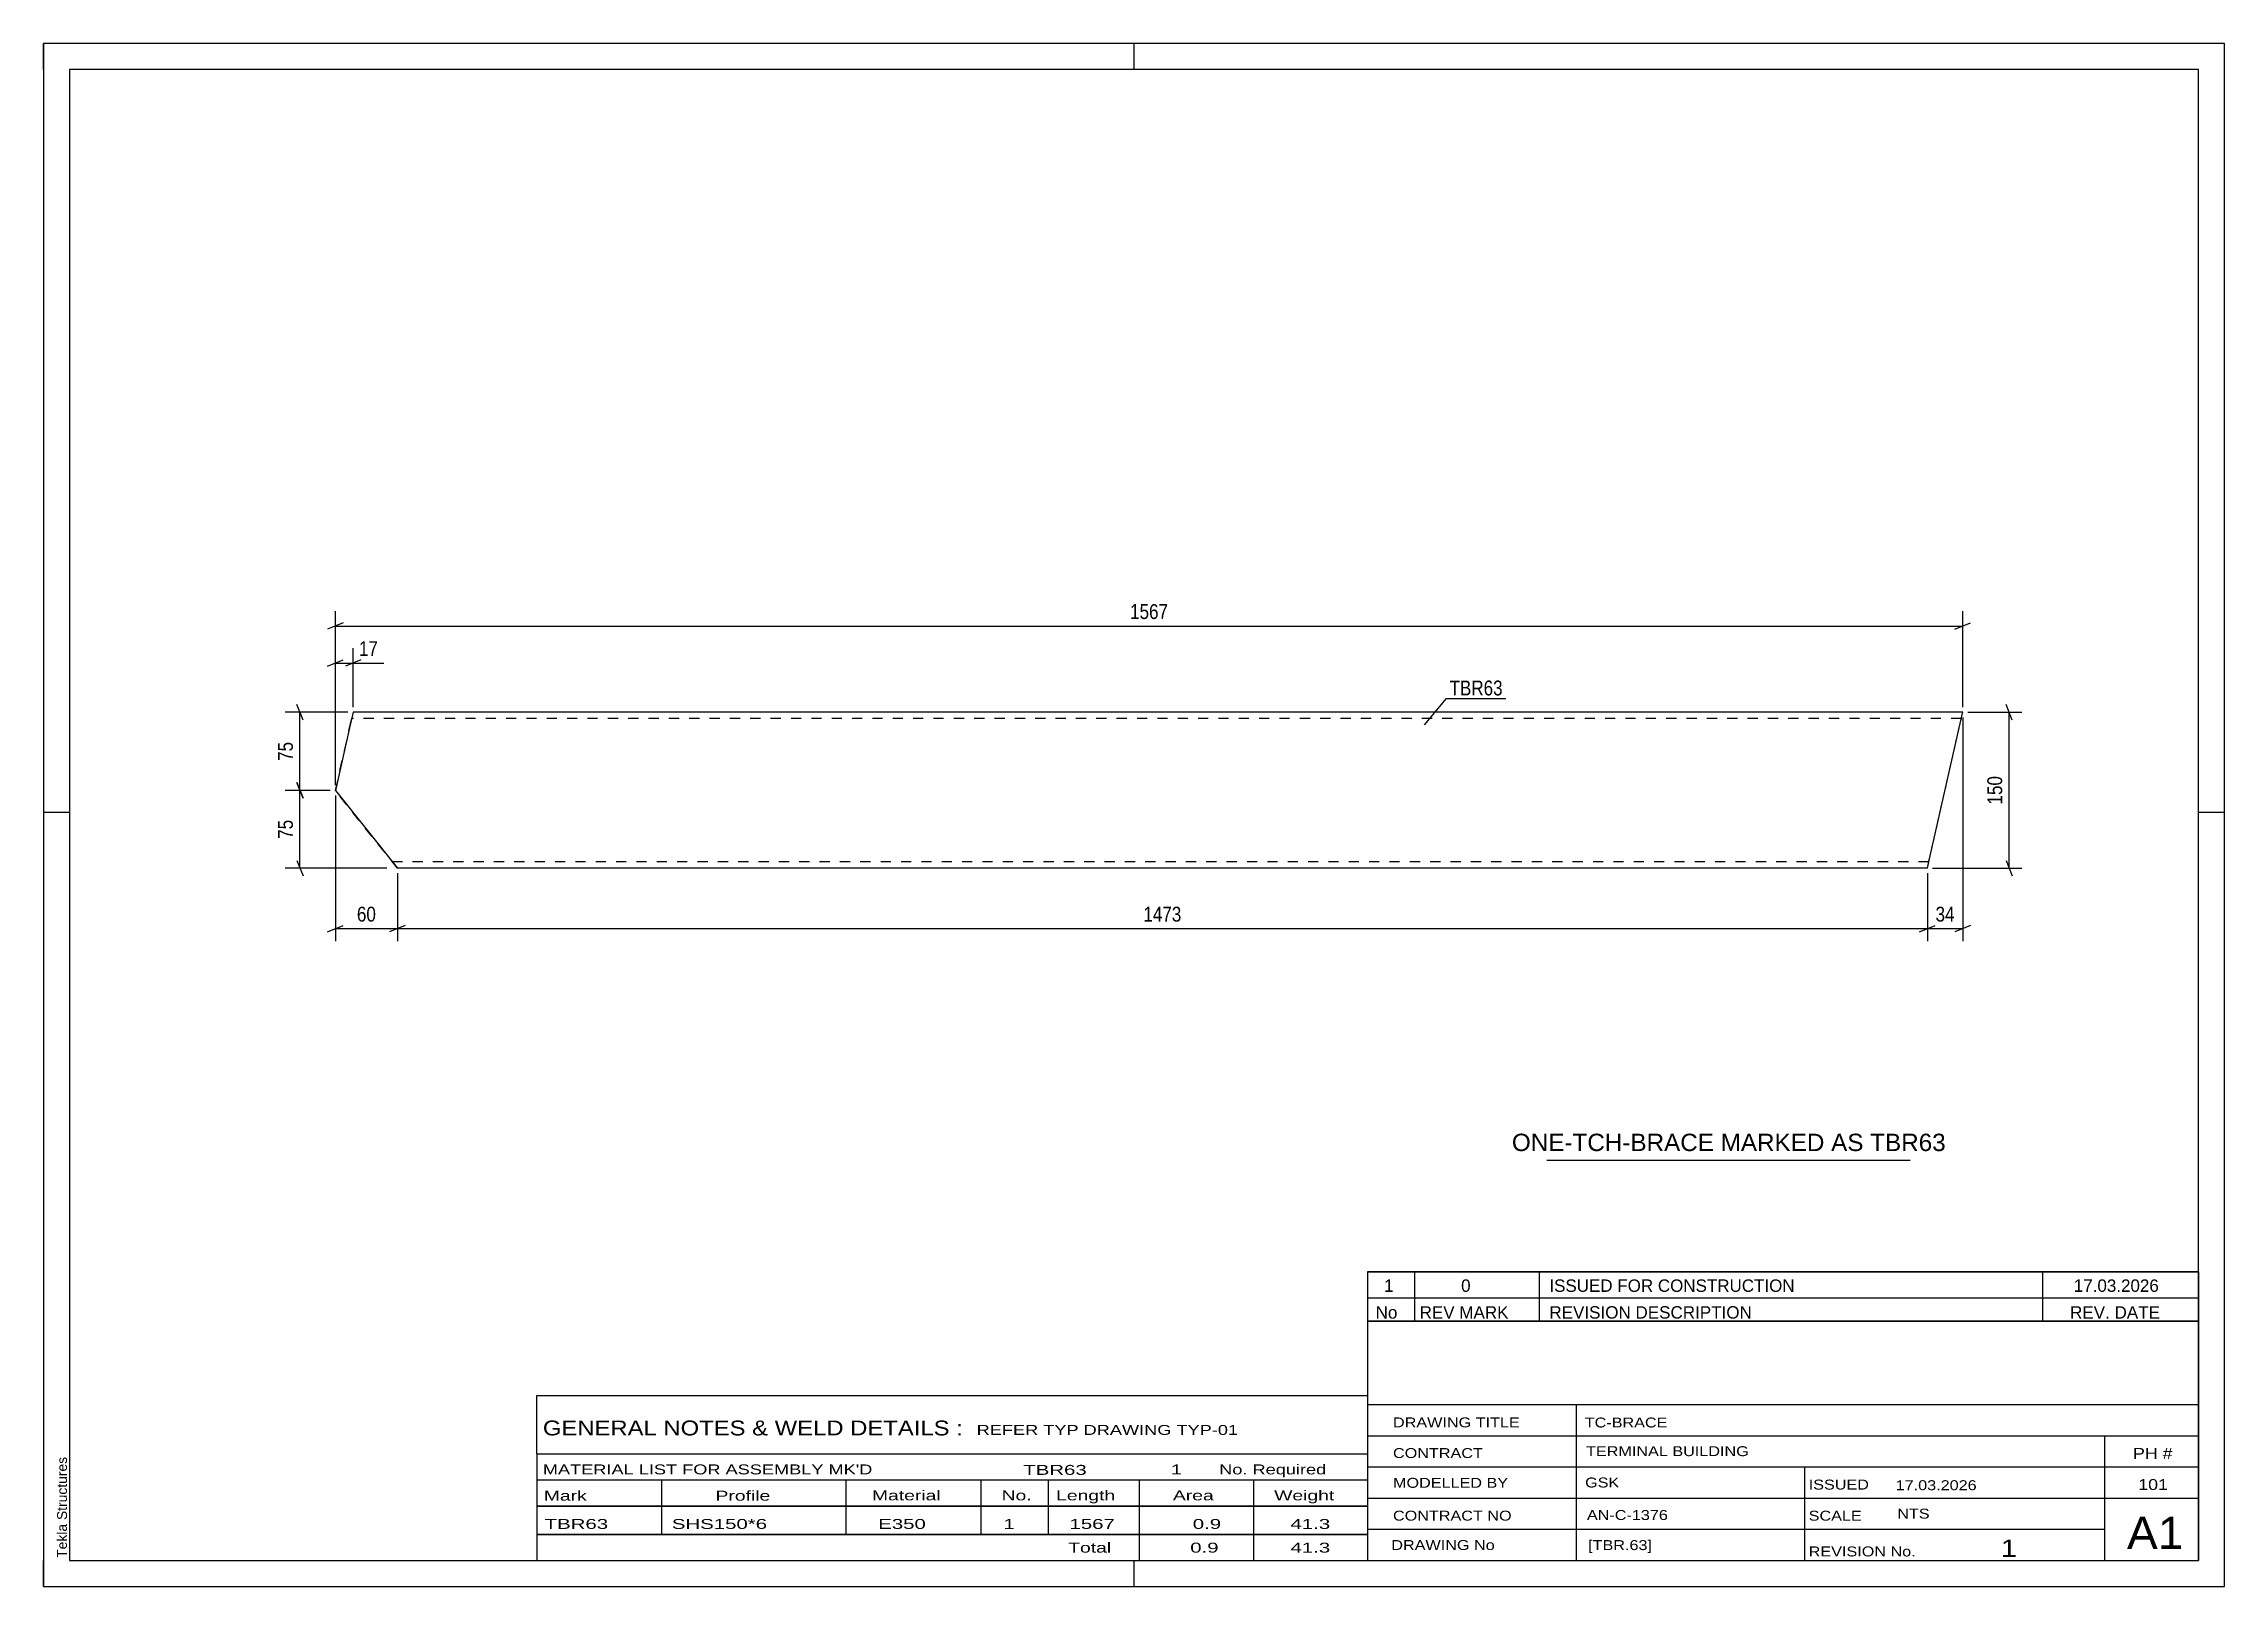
# Paper-space layout 'Layout1' of a CAD drawing. Header units: millimetres. Extents: x 0 to 420, y 0 to 297.
# The model-space entities are those that its viewports show. They can reach past a viewport. Long polylines and large blocks are cut down to what shows.
import ezdxf

# ---------------------------------------------------------------- set-up
doc = ezdxf.new("R2010")
doc.units = ezdxf.units.MM
doc.linetypes.add('DXK_LINE_DOT2', pattern=[3.9198, 1.9599, -1.9599])
doc.layers.add('Viewport layer', color=7, linetype='Continuous', plot=False)
doc.styles.add('Arial', font='ARIAL.TTF', dxfattribs={"height": 0.2})
doc.styles.add('Arial Narrow', font='ARIALN.TTF', dxfattribs={"height": 0.2})

# ---------------------------------------------------------------- blocks, each defined once
blk = doc.blocks.new('Unknown-580739599-1161')
at = {"color": 5, "linetype": 'Continuous'}
for p, q in [((420, 297), (0, 297)), ((0, 297), (0, 0)), ((0, 292), (0, 297)), ((210, 292), (210, 297)), ((420, 0), (420, 297)), ((415, 292), (5, 292)), ((5, 292), (5, 5)), ((415, 5), (415, 292)), ((5, 149), (0, 149)), ((420, 149), (415, 149)), ((0, 0), (0, 5)), ((5, 5), (415, 5)), ((210, 0), (210, 5)), ((0, 0), (420, 0))]:
    blk.add_line(p, q, dxfattribs=at)
at = {"color": 174, "linetype": 'Continuous', "style": 'Arial'}
blk.add_text('Tekla Structures', height=1.9102, rotation=90, dxfattribs=at).set_placement((4.5, 5.5))
blk = doc.blocks.new('Part-580739599-1270 - 1252')
at = {"color": 7, "linetype": 'DXK_LINE_DOT2'}
for p, q in [((56.2, 153.23), (59.61, 168.27)), ((362.8, 138.27), (369.6, 168.27)), ((59.17, 166.33), (59.07, 165.87)), ((59.26, 166.71), (59.27, 166.78)), ((59.27, 166.78), (59.32, 166.97)), ((59.32, 166.97), (59.34, 167.07)), ((369.33, 167.07), (59.34, 167.07)), ((369.33, 167.07), (369.27, 166.78)), ((369.33, 167.07), (369.33, 167.07)), ((68.13, 138.27), (56.2, 153.23)), ((67.17, 139.47), (66.95, 139.75)), ((363.08, 139.47), (67.17, 139.47)), ((363.08, 139.47), (363.1, 139.56))]:
    blk.add_line(p, q, dxfattribs=at)
at = {"color": 2, "linetype": 'Continuous'}
for p, q in [((59.61, 168.27), (59.07, 165.87)), ((59.61, 168.27), (59.61, 168.27)), ((369.6, 168.27), (59.61, 168.27)), ((363.35, 140.67), (369.56, 168.08)), ((369.56, 168.08), (369.6, 168.27)), ((369.6, 168.27), (369.6, 168.27)), ((59.07, 165.87), (56.2, 153.23)), ((56.2, 153.23), (68.13, 138.27)), ((362.8, 138.27), (363.35, 140.67)), ((68.13, 138.27), (68.13, 138.27)), ((362.8, 138.27), (68.13, 138.27)), ((362.8, 138.27), (362.8, 138.27))]:
    blk.add_line(p, q, dxfattribs=at)
blk = doc.blocks.new('StraightDimension-580739599-1273 - 1252')
at = {"color": 7, "linetype": 'Continuous'}
for p, q in [((57.7, 185.48), (54.7, 184.28)), ((56.2, 154.23), (56.2, 187.73)), ((56.2, 184.88), (369.6, 184.88)), ((368.1, 184.28), (371.1, 185.48)), ((369.6, 169.27), (369.6, 187.73))]:
    blk.add_line(p, q, dxfattribs=at)
at = {"color": 0}
blk.add_wipeout([(217.16, 185.63), (217.16, 189.83), (208.65, 189.83), (208.65, 185.63)], dxfattribs=at)
at = {"color": 3, "style": 'Arial Narrow'}
blk.add_text('1567', height=2.863, dxfattribs=at).set_placement((209.25, 186.23))
blk = doc.blocks.new('StraightDimension-580739599-2050 - 1252')
at = {"color": 7, "linetype": 'Continuous'}
for p, q in [((369.6, 167.27), (369.6, 124.23)), ((362.8, 137.27), (362.8, 124.23)), ((361.3, 126.03), (364.3, 127.23)), ((362.8, 126.63), (369.6, 126.63)), ((371.1, 127.23), (368.1, 126.03))]:
    blk.add_line(p, q, dxfattribs=at)
at = {"color": 0}
blk.add_wipeout([(368.63, 127.38), (368.63, 131.58), (363.77, 131.58), (363.77, 127.38)], dxfattribs=at)
at = {"color": 3, "style": 'Arial Narrow'}
blk.add_text('34', height=2.863, dxfattribs=at).set_placement((364.37, 127.98))
blk = doc.blocks.new('StraightDimension-580739599-1355 - 1252')
at = {"color": 7, "linetype": 'Continuous'}
for p, q in [((56.2, 154.23), (56.2, 180.6)), ((59.61, 169.27), (59.61, 180.6)), ((54.7, 177.15), (57.7, 178.35)), ((56.2, 177.75), (59.61, 177.75)), ((61.11, 178.35), (58.11, 177.15))]:
    blk.add_line(p, q, dxfattribs=at)
at = {"color": 0}
blk.add_wipeout([(64.99, 178.5), (64.99, 182.7), (60.13, 182.7), (60.13, 178.5)], dxfattribs=at)
at = {"color": 7, "linetype": 'Continuous'}
blk.add_line((59.61, 177.75), (65.52, 177.75), dxfattribs=at)
blk.add_line((59.61, 177.75), (65.52, 177.75), dxfattribs=at)
at = {"color": 3, "style": 'Arial Narrow'}
blk.add_text('17', height=2.863, dxfattribs=at).set_placement((60.73, 179.1))
blk = doc.blocks.new('StraightDimension-580739599-1430 - 1252')
at = {"color": 7, "linetype": 'Continuous'}
for p, q in [((58.61, 168.27), (46.51, 168.27)), ((49.96, 166.77), (48.76, 169.77)), ((49.36, 153.23), (49.36, 168.27)), ((55.2, 153.23), (46.51, 153.23)), ((48.76, 154.73), (49.96, 151.73))]:
    blk.add_line(p, q, dxfattribs=at)
at = {"color": 0}
blk.add_wipeout([(48.61, 163.18), (44.41, 163.18), (44.41, 158.32), (48.61, 158.32)], dxfattribs=at)
at = {"color": 3, "style": 'Arial Narrow'}
blk.add_text('75', height=2.863, rotation=90.0002, dxfattribs=at).set_placement((48.01, 158.92))
blk = doc.blocks.new('StraightDimension-580739599-1431 - 1252')
at = {"color": 7, "linetype": 'Continuous'}
for p, q in [((55.2, 153.23), (46.51, 153.23)), ((49.96, 151.73), (48.76, 154.73)), ((49.36, 138.27), (49.36, 153.23)), ((48.76, 139.77), (49.96, 136.77)), ((66.12, 138.27), (46.51, 138.27))]:
    blk.add_line(p, q, dxfattribs=at)
at = {"color": 0}
blk.add_wipeout([(48.61, 148.18), (44.41, 148.18), (44.41, 143.32), (48.61, 143.32)], dxfattribs=at)
at = {"color": 3, "style": 'Arial Narrow'}
blk.add_text('75', height=2.863, rotation=90.0002, dxfattribs=at).set_placement((48.01, 143.92))
blk = doc.blocks.new('StraightDimension-580739599-1454 - 1252')
at = {"color": 7, "linetype": 'Continuous'}
for p, q in [((370.6, 168.27), (380.96, 168.27)), ((379.16, 166.77), (377.96, 169.77)), ((378.56, 138.27), (378.56, 168.27)), ((377.96, 139.77), (379.16, 136.77)), ((363.8, 138.27), (380.96, 138.27))]:
    blk.add_line(p, q, dxfattribs=at)
at = {"color": 0}
blk.add_wipeout([(377.81, 156.61), (373.61, 156.61), (373.61, 149.92), (377.81, 149.92)], dxfattribs=at)
at = {"color": 3, "style": 'Arial Narrow'}
blk.add_text('150', height=2.863, rotation=90.0002, dxfattribs=at).set_placement((377.21, 150.52))
blk = doc.blocks.new('StraightDimension-580739599-2051 - 1252')
at = {"color": 7, "linetype": 'Continuous'}
for p, q in [((68.13, 137.27), (68.13, 124.23)), ((362.8, 137.27), (362.8, 124.23)), ((69.63, 127.23), (66.63, 126.03)), ((68.13, 126.63), (362.8, 126.63)), ((361.3, 126.03), (364.3, 127.23))]:
    blk.add_line(p, q, dxfattribs=at)
at = {"color": 0}
blk.add_wipeout([(219.72, 127.38), (219.72, 131.58), (211.21, 131.58), (211.21, 127.38)], dxfattribs=at)
at = {"color": 3, "style": 'Arial Narrow'}
blk.add_text('1473', height=2.863, dxfattribs=at).set_placement((211.81, 127.98))
blk = doc.blocks.new('StraightDimension-580739599-2052 - 1252')
at = {"color": 7, "linetype": 'Continuous'}
for p, q in [((56.2, 152.23), (56.2, 124.23)), ((68.13, 137.27), (68.13, 124.23)), ((54.7, 126.03), (57.7, 127.23)), ((56.2, 126.63), (68.13, 126.63)), ((69.63, 127.23), (66.63, 126.03))]:
    blk.add_line(p, q, dxfattribs=at)
at = {"color": 0}
blk.add_wipeout([(64.59, 127.38), (64.59, 131.58), (59.74, 131.58), (59.74, 127.38)], dxfattribs=at)
at = {"color": 3, "style": 'Arial Narrow'}
blk.add_text('60', height=2.863, dxfattribs=at).set_placement((60.34, 127.98))
blk = doc.blocks.new('Unknown-580739599-2142')
at = {"color": 7, "linetype": 'Continuous'}
for p, q in [((255, 51.05), (255, 5)), ((255, 51.05), (415, 51.05)), ((415, 51), (415, 5)), ((255, 35), (415, 35)), ((295.14, 35), (295.14, 5)), ((255, 29), (415, 29)), ((397, 5.05), (397, 29.05)), ((255, 23), (415, 23)), ((339.14, 23), (339.14, 5)), ((255, 17), (415, 17)), ((255, 11), (397, 11)), ((255, 5), (415, 5))]:
    blk.add_line(p, q, dxfattribs=at)
at = {"color": 7, "style": 'Arial Narrow'}
for s, height, width, p in [('DRAWING TITLE', 1.9089, 1.425378, (259.88, 30.61)), ('TC-BRACE', 1.909, 1.425378, (296.81, 30.59)), ('CONTRACT', 1.909, 1.425378, (259.88, 24.71)), ('TERMINAL BUILDING', 1.9089, 1.425378, (297.06, 25.07)), ('MODELLED BY', 1.9089, 1.425378, (259.88, 18.98)), ('GSK', 1.909, 1.425378, (296.88, 19.04)), ('ISSUED', 1.909, 1.425378, (339.94, 18.64)), ('17.03.2026', 1.909, 1.425378, (356.69, 18.52)), ('CONTRACT NO', 1.9089, 1.425378, (259.88, 12.66)), ('AN-C-1376', 1.909, 1.425378, (297.23, 12.78)), ('SCALE', 1.909, 1.425378, (339.94, 12.65)), ('A1', 6.204, 1.25, (401.24, 7.2)), ('DRAWING No', 1.909, 1.425378, (259.56, 7)), ('[TBR.63]', 1.909, 1.425378, (297.46, 6.99)), ('1', 3.34, 1.5, (376.91, 5.68)), ('REVISION No.', 1.9089, 1.425378, (339.94, 5.77))]:
    blk.add_text(s, height=height, dxfattribs=dict(at, width=width)).set_placement(p)
at = {"color": 7, "linetype": 'Continuous', "style": 'Arial Narrow'}
for s, height, width, p in [('PH #', 2.1, 1.42538, (402.4, 24.55)), ('101', 2.1, 1.42538, (403.41, 18.55)), ('NTS', 1.909, 1.425378, (357, 13.05))]:
    blk.add_text(s, height=height, dxfattribs=dict(at, width=width)).set_placement(p)
blk = doc.blocks.new('Unknown-580739599-2143')
at = {"color": 7, "linetype": 'Continuous'}
for p, q in [((255, 60.55), (415, 60.55)), ((415, 60.55), (255, 60.55)), ((255, 60.55), (255, 55.55)), ((264, 60.55), (264, 55.55)), ((288, 60.55), (288, 55.55)), ((385, 60.55), (385, 55.55)), ((415, 60.55), (415, 55.55)), ((255, 55.55), (415, 55.55)), ((255, 55.55), (255, 51.05)), ((255, 55.55), (415, 55.55)), ((264, 55.55), (264, 51.05)), ((288, 55.55), (288, 51.05)), ((385, 55.55), (385, 51.05)), ((415, 55.55), (415, 51.05)), ((415, 51.05), (255, 51.05))]:
    blk.add_line(p, q, dxfattribs=at)
at = {"color": 7, "linetype": 'Continuous', "style": 'Arial Narrow'}
for s, height, width, p in [('1', 2.39, 1.196471, (258.16, 56.7)), ('0', 2.39, 1.196471, (273, 56.7)), ('ISSUED FOR CONSTRUCTION', 2.3861, 1.196471, (290, 56.7)), ('17.03.2026', 2.386, 1.196471, (391, 56.7)), ('No', 2.386, 1.2, (256.54, 51.55)), ('REV MARK', 2.386, 1.2, (265, 51.55)), ('REVISION DESCRIPTION', 2.3861, 1.2, (290, 51.55)), ('REV. DATE', 2.386, 1.2, (390.28, 51.55))]:
    blk.add_text(s, height=height, dxfattribs=dict(at, width=width)).set_placement(p)
blk = doc.blocks.new('Unknown-580739599-2144')
at = {"color": 7, "linetype": 'Continuous'}
for p, q in [((95, 36.75), (255, 36.75)), ((95, 25.5), (95, 36.75)), ((255, 36.75), (255, 25.5)), ((95, 25.5), (255, 25.5)), ((95, 25.5), (95, 20.5)), ((255, 25.5), (255, 20.5)), ((95, 20.5), (255, 20.5)), ((95, 20.5), (95, 15.5)), ((119, 20.5), (119, 15.5)), ((154.5, 20.5), (154.5, 15.5)), ((180.5, 20.5), (180.5, 15.5)), ((193.5, 20.5), (193.5, 15.5)), ((211, 20.5), (211, 15.5)), ((233, 20.5), (233, 15.5)), ((255, 20.5), (255, 15.5)), ((95, 15.5), (255, 15.5)), ((95, 15.45), (95, 10.05)), ((95, 15.45), (255, 15.45)), ((119, 15.5), (119, 10)), ((154.5, 15.5), (154.5, 10)), ((180.5, 15.5), (180.5, 10)), ((193.5, 15.5), (193.5, 10)), ((211, 15.5), (211, 10)), ((233, 15.5), (233, 10)), ((255, 15.45), (255, 10.05)), ((95, 10.05), (255, 10.05)), ((95, 10), (255, 10)), ((95, 10), (95, 5)), ((211, 10), (211, 5)), ((233, 10), (233, 5)), ((255, 10), (255, 5)), ((95, 5), (255, 5))]:
    blk.add_line(p, q, dxfattribs=at)
at = {"color": 7, "style": 'Arial Narrow'}
for s, height, width, p in [('GENERAL NOTES & WELD DETAILS :', 2.8633, 1.4, (96.15, 29.06)), ('REFER TYP DRAWING TYP-01', 1.9089, 1.6, (179.7, 29.16)), ("MATERIAL LIST FOR ASSEMBLY MK'D", 1.9089, 1.6, (96.15, 21.56)), ('TBR63', 1.909, 1.794707, (188.68, 21.47)), ('1', 1.91, 1.794707, (217.08, 21.56)), ('No. Required', 1.9089, 1.6, (226.41, 21.56)), ('Mark', 1.909, 1.7, (96.34, 16.5)), ('Profile', 1.909, 1.7, (129.41, 16.5)), ('Material', 1.909, 1.7, (159.54, 16.56)), ('No.', 1.909, 1.7, (184.5, 16.56)), ('Length', 1.909, 1.7, (195, 16.56)), ('Area', 1.909, 1.7, (217.5, 16.56)), ('Weight', 1.909, 1.7, (237, 16.56))]:
    blk.add_text(s, height=height, dxfattribs=dict(at, width=width)).set_placement(p)
at = {"color": 7, "linetype": 'Continuous', "style": 'Arial Narrow'}
for s, height, width, p in [('TBR63', 1.909, 1.794707, (96.5, 11.06)), ('SHS150*6', 1.909, 1.794707, (121, 11.06)), ('E350', 1.909, 1.794707, (160.74, 11.06)), ('1', 1.91, 1.794707, (184.86, 11.06)), ('1567', 1.909, 1.794707, (197.58, 11.06)), ('0.9', 1.909, 1.794707, (221.32, 11.06)), ('41.3', 1.909, 1.794707, (240.14, 11.06)), ('Total', 1.909, 1.7, (197.33, 6.5)), ('0.9', 1.909, 1.794707, (220.83, 6.5)), ('41.3', 1.909, 1.794707, (240.14, 6.5))]:
    blk.add_text(s, height=height, dxfattribs=dict(at, width=width)).set_placement(p)
blk = doc.blocks.new('Unknown-580739599-2145')
at = {"color": 7, "linetype": 'Continuous'}
blk.add_line((289.5, 82.05), (359.5, 82.05), dxfattribs=at)
at = {"color": 7, "style": 'Arial'}
blk.add_text('ONE-TCH-BRACE MARKED AS TBR63', height=3.3428, dxfattribs=at).set_placement((282.78, 83.8))
blk = doc.blocks.new('Mark-580739599-1265 - 1252')
at = {"color": 0}
blk.add_wipeout([(281.01, 171.52), (281.01, 174.52), (270.78, 174.52), (270.78, 171.52)], dxfattribs=at)
blk.add_wipeout([(281.01, 171.52), (281.01, 174.52), (270.78, 174.52), (270.78, 171.52)], dxfattribs=at)
at = {"color": 30, "linetype": 'Continuous'}
for p, q in [((265.98, 165.83), (270.18, 170.92)), ((270.18, 170.92), (281.61, 170.92))]:
    blk.add_line(p, q, dxfattribs=at)
at = {"color": 3, "style": 'Arial Narrow'}
blk.add_text('TBR63', height=2.863, dxfattribs=at).set_placement((270.78, 171.52))

msp = doc.modelspace()

# ---------------------------------------------------------------- block references
for name in ['Unknown-580739599-1161', 'Part-580739599-1270 - 1252', 'Unknown-580739599-2145', 'Unknown-580739599-2143', 'Unknown-580739599-2142', 'Unknown-580739599-2144']:
    msp.add_blockref(name, (0, 0))

# ---------------------------------------------------------------- next in the draw order: block references
msp.add_blockref('StraightDimension-580739599-1273 - 1252', (0, 0))

# ---------------------------------------------------------------- next in the draw order: block references
for name in ['StraightDimension-580739599-1355 - 1252', 'Mark-580739599-1265 - 1252', 'StraightDimension-580739599-2050 - 1252']:
    msp.add_blockref(name, (0, 0))

# ---------------------------------------------------------------- next in the draw order: block references
for name in ['StraightDimension-580739599-1430 - 1252', 'StraightDimension-580739599-1454 - 1252']:
    msp.add_blockref(name, (0, 0))

# ---------------------------------------------------------------- next in the draw order: block references
msp.add_blockref('StraightDimension-580739599-1431 - 1252', (0, 0))

# ---------------------------------------------------------------- next in the draw order: block references
msp.add_blockref('StraightDimension-580739599-2051 - 1252', (0, 0))

# ---------------------------------------------------------------- next in the draw order: block references
msp.add_blockref('StraightDimension-580739599-2052 - 1252', (0, 0))

psp = doc.layouts.get("Layout1")

# ---------------------------------------------------------------- viewports
at = {"layer": 'Viewport layer', "view_target_point": (210, 148.5)}
psp.add_viewport(center=(210, 148.5), size=(420, 297), view_center_point=(0, 0), view_height=297, dxfattribs=at)

doc.saveas('drawing.dxf')
